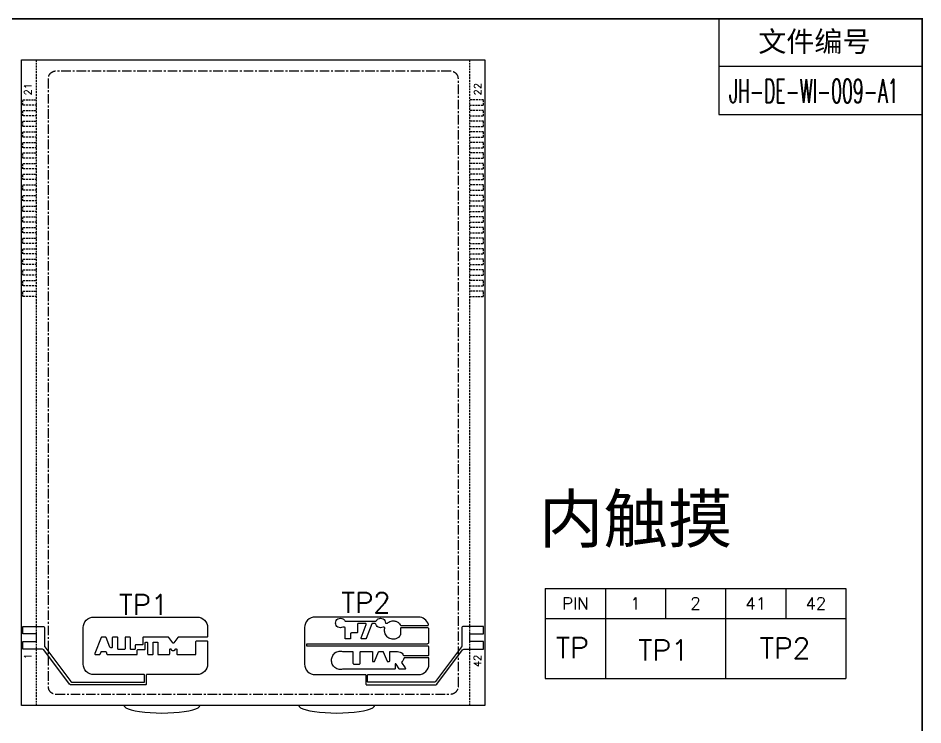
# Model space of a CAD drawing. Header units: millimetres. Extents: x 426 to 1899, y -1707 to -647.
# Drawn here: x 811.4 to 930.5, y -860.4 to -767.3 of the extents above; entities that cross this region are included whole.
import ezdxf
from ezdxf.enums import TextEntityAlignment as Align

# ---------------------------------------------------------------- set-up
doc = ezdxf.new("R2010")
doc.units = ezdxf.units.MM
doc.linetypes.add('CENTER', pattern=[2, 1.25, -0.25, 0.25, -0.25])
doc.linetypes.add('HIDDEN', pattern=[0.375, 0.25, -0.125])
for name, color, linetype in [('DL', 11, 'Continuous'), ('SPEC', 2, 'Continuous'), ('触摸键', 6, 'Continuous')]:
    doc.layers.add(name, color=color, linetype=linetype)
doc.styles.add('ROMANS', font='ROMANS.shx', dxfattribs={"bigfont": 'AllInOneBig.shx'})
doc.styles.add('SSSoft_Log', font='Romans', dxfattribs={"bigfont": 'AllInOneBig.shx'})
doc.styles.add('style2', font='simhei_0.ttf', dxfattribs={"height": 5})
doc.styles.add('样式 1', font='simhei_0.ttf')

msp = doc.modelspace()

# ---------------------------------------------------------------- linework, layer by layer
for p, q in [((880.815, -842.412), (920.373, -842.412)), ((880.815, -842.412), (880.815, -854.279)), ((888.727, -842.412), (888.727, -854.279)), ((896.638, -842.412), (896.638, -846.367)), ((904.55, -842.412), (904.55, -854.279)), ((912.461, -842.412), (912.461, -846.367)), ((920.373, -842.412), (920.373, -854.279)), ((880.815, -846.367), (920.373, -846.367)), ((880.815, -854.279), (920.373, -854.279))]:
    msp.add_line(p, q)
msp.add_lwpolyline([(872.878, -772.819), (872.878, -857.819), (811.878, -857.819), (811.878, -772.819)], close=True)
at = {"linetype": 'HIDDEN'}
for points in [[(813.878, -857.819), (813.878, -772.819)], [(870.878, -857.819), (870.878, -772.819)], [(813.878, -778.778), (812.078, -778.778), (812.078, -778.078), (813.878, -778.078)], [(870.878, -778.778), (872.678, -778.778), (872.678, -778.078), (870.878, -778.078)], [(813.878, -780.178), (812.078, -780.178), (812.078, -779.478), (813.878, -779.478)], [(870.878, -780.178), (872.678, -780.178), (872.678, -779.478), (870.878, -779.478)], [(813.878, -781.578), (812.078, -781.578), (812.078, -780.878), (813.878, -780.878)], [(870.878, -781.578), (872.678, -781.578), (872.678, -780.878), (870.878, -780.878)], [(813.878, -782.978), (812.078, -782.978), (812.078, -782.278), (813.878, -782.278)], [(870.878, -782.978), (872.678, -782.978), (872.678, -782.278), (870.878, -782.278)], [(813.878, -784.378), (812.078, -784.378), (812.078, -783.678), (813.878, -783.678)], [(870.878, -784.378), (872.678, -784.378), (872.678, -783.678), (870.878, -783.678)], [(813.878, -785.778), (812.078, -785.778), (812.078, -785.078), (813.878, -785.078)], [(870.878, -785.778), (872.678, -785.778), (872.678, -785.078), (870.878, -785.078)], [(813.878, -787.178), (812.078, -787.178), (812.078, -786.478), (813.878, -786.478)], [(870.878, -787.178), (872.678, -787.178), (872.678, -786.478), (870.878, -786.478)], [(813.878, -788.578), (812.078, -788.578), (812.078, -787.878), (813.878, -787.878)], [(870.878, -788.578), (872.678, -788.578), (872.678, -787.878), (870.878, -787.878)], [(813.878, -789.978), (812.078, -789.978), (812.078, -789.278), (813.878, -789.278)], [(870.878, -789.978), (872.678, -789.978), (872.678, -789.278), (870.878, -789.278)], [(813.878, -791.378), (812.078, -791.378), (812.078, -790.678), (813.878, -790.678)], [(870.878, -791.378), (872.678, -791.378), (872.678, -790.678), (870.878, -790.678)], [(813.878, -792.778), (812.078, -792.778), (812.078, -792.078), (813.878, -792.078)], [(870.878, -792.778), (872.678, -792.778), (872.678, -792.078), (870.878, -792.078)], [(813.878, -794.178), (812.078, -794.178), (812.078, -793.478), (813.878, -793.478)], [(870.878, -794.178), (872.678, -794.178), (872.678, -793.478), (870.878, -793.478)], [(813.878, -795.578), (812.078, -795.578), (812.078, -794.878), (813.878, -794.878)], [(870.878, -795.578), (872.678, -795.578), (872.678, -794.878), (870.878, -794.878)], [(813.878, -796.978), (812.078, -796.978), (812.078, -796.278), (813.878, -796.278)], [(870.878, -796.978), (872.678, -796.978), (872.678, -796.278), (870.878, -796.278)], [(813.878, -798.378), (812.078, -798.378), (812.078, -797.678), (813.878, -797.678)], [(870.878, -798.378), (872.678, -798.378), (872.678, -797.678), (870.878, -797.678)], [(813.878, -799.778), (812.078, -799.778), (812.078, -799.078), (813.878, -799.078)], [(870.878, -799.778), (872.678, -799.778), (872.678, -799.078), (870.878, -799.078)], [(813.878, -801.178), (812.078, -801.178), (812.078, -800.478), (813.878, -800.478)], [(870.878, -801.178), (872.678, -801.178), (872.678, -800.478), (870.878, -800.478)], [(813.878, -802.578), (812.078, -802.578), (812.078, -801.878), (813.878, -801.878)], [(870.878, -802.578), (872.678, -802.578), (872.678, -801.878), (870.878, -801.878)], [(813.878, -803.978), (812.078, -803.978), (812.078, -803.278), (813.878, -803.278)], [(870.878, -803.978), (872.678, -803.978), (872.678, -803.278), (870.878, -803.278)], [(813.878, -848.415), (812.078, -848.415), (812.078, -847.415), (813.878, -847.415)], [(870.878, -848.415), (872.678, -848.415), (872.678, -847.415), (870.878, -847.415)], [(813.878, -850.415), (812.078, -850.415), (812.078, -849.415), (813.878, -849.415)], [(870.878, -850.415), (872.678, -850.415), (872.678, -849.415), (870.878, -849.415)]]:
    msp.add_lwpolyline(points, dxfattribs=at)
at = {"linetype": 'CENTER'}
for points in [[(869.378, -855.319), (869.378, -775.319, 0.4142136), (868.378, -774.319), (816.378, -774.319, 0.4142136), (815.378, -775.319), (815.378, -855.319, 0.4142136), (816.378, -856.319), (868.378, -856.319, 0.4142136)], [(868.378, -774.319), (816.378, -774.319, 0.4142136), (815.378, -775.319), (815.378, -855.319, 0.4142136), (816.378, -856.319), (868.378, -856.319, 0.4142136), (869.378, -855.319), (869.378, -775.319, 0.4142136)]]:
    msp.add_lwpolyline(points, format="xyb", close=True, dxfattribs=at)
for points in [[(825.378, -857.819), (825.44, -857.975), (825.623, -858.128), (825.923, -858.273), (826.333, -858.406), (826.843, -858.526), (827.439, -858.628), (828.108, -858.71), (828.833, -858.77), (829.596, -858.806), (830.378, -858.819), (831.161, -858.806), (831.923, -858.77), (832.648, -858.71), (833.317, -858.628), (833.914, -858.526), (834.423, -858.406), (834.833, -858.273), (835.134, -858.128), (835.317, -857.975), (835.378, -857.819)], [(848.378, -857.819), (848.44, -857.975), (848.623, -858.128), (848.923, -858.273), (849.333, -858.406), (849.843, -858.526), (850.439, -858.628), (851.108, -858.71), (851.833, -858.77), (852.596, -858.806), (853.378, -858.819), (854.161, -858.806), (854.923, -858.77), (855.648, -858.71), (856.317, -858.628), (856.914, -858.526), (857.423, -858.406), (857.833, -858.273), (858.134, -858.128), (858.317, -857.975), (858.378, -857.819)]]:
    msp.add_lwpolyline(points)
at = {"layer": 'SPEC'}
for p, q in [((930.408, -773.705), (903.64, -773.705)), ((903.64, -779.991), (930.408, -779.991))]:
    msp.add_line(p, q, dxfattribs=at)
at = {"layer": 'SPEC', "lineweight": 30, "const_width": 0.209}
msp.add_lwpolyline([(720.233, -923.992), (720.233, -767.419), (930.408, -767.419), (930.408, -923.992)], close=True, dxfattribs=at)
at = {"layer": 'SPEC'}
msp.add_lwpolyline([(903.64, -767.419), (903.64, -773.705), (903.64, -779.991)], dxfattribs=at)
at = {"layer": '触摸键'}
for points in [[(822.372, -848.884), (821.542, -850.986, 0.5291891), (821.635, -851.123), (822.158, -851.123, 0.3148556), (822.251, -851.057), (822.356, -850.772, -0.3148556), (822.45, -850.706), (822.925, -850.706, -0.3117929), (823.018, -850.771), (823.127, -851.059, 0.3117929), (823.221, -851.123), (827.019, -851.123, 0.4142136), (827.119, -851.023), (827.119, -850.564, -0.4142136), (827.219, -850.464), (828.059, -850.464, 0.4142136), (828.159, -850.364), (828.159, -849.586, -0.4142136), (828.259, -849.486), (828.388, -849.486, -0.4142136), (828.488, -849.586), (828.488, -851.023, 0.4142136), (828.588, -851.123), (829.108, -851.123, 0.4142136), (829.208, -851.023), (829.208, -849.486), (829.81, -849.486), (829.81, -851.023, 0.4142136), (829.91, -851.123), (831.289, -851.123, 0.4142136), (831.389, -851.023), (831.389, -850.471, -0.7329352), (831.571, -850.414), (831.647, -850.523, 0.244495), (831.729, -850.566), (831.995, -850.566, 0.2449447), (832.077, -850.523), (832.148, -850.422, -0.7335876), (832.329, -850.479), (832.329, -851.023, 0.4142136), (832.429, -851.123), (834.744, -851.123, 0.4142136), (834.844, -851.023), (834.844, -849.42, -0.4142136), (834.944, -849.32), (836.278, -849.32, -0.4142136), (836.378, -849.42), (836.378, -852.372, -0.413364), (834.994, -853.758), (828.394, -853.758, 0.4142136), (828.294, -853.858), (828.294, -855.019, -0.4142136), (828.194, -855.119), (818.454, -855.119, -0.2351992), (818.214, -855), (814.812, -850.494, 0.2351992), (814.652, -850.415), (812.078, -850.415), (812.078, -849.415), (813.878, -849.415), (813.878, -848.415), (812.078, -848.415), (812.078, -847.415), (814.717, -847.415, -0.4142136), (814.917, -847.615), (814.917, -849.986, 0.1631226), (814.957, -850.106), (818.389, -854.65, 0.2351992), (818.628, -854.769), (827.994, -854.769, 0.4142136), (828.094, -854.669), (828.094, -853.858, 0.4142136), (827.994, -853.758), (821.399, -853.758, -0.4150498), (820.01, -852.368), (820.01, -847.575, -0.4150498), (821.399, -846.186), (834.989, -846.186, -0.4150679), (836.378, -847.575), (836.378, -848.72, -0.4142136), (836.278, -848.82), (832.532, -848.82, 0.2488825), (832.449, -848.864), (831.951, -849.6, -0.5293917), (831.786, -849.6), (831.283, -848.864, 0.247853), (831.201, -848.82), (827.969, -848.82, 0.4142136), (827.869, -848.92), (827.869, -849.741, -0.4142136), (827.769, -849.841), (826.945, -849.841, 0.4142136), (826.845, -849.941), (826.845, -850.355, -0.4142136), (826.745, -850.455), (826.315, -850.455, -0.4142136), (826.215, -850.355), (826.215, -848.92, 0.4142136), (826.115, -848.82), (825.613, -848.82, 0.4142136), (825.513, -848.92), (825.513, -850.355, -0.4142136), (825.413, -850.455), (824.663, -850.455, -0.4142136), (824.563, -850.355), (824.563, -848.92, 0.4142136), (824.463, -848.82), (823.941, -848.82, 0.4142136), (823.841, -848.92), (823.841, -850.129, -0.4142136), (823.741, -850.229), (823.624, -850.229, -0.3053028), (823.532, -850.167), (823.011, -848.883, 0.3053028), (822.918, -848.82), (822.465, -848.82, 0.3078827)], [(865.443, -847.158, 0.328232), (864.117, -846.186), (850.526, -846.186, 0.4150436), (849.137, -847.575), (849.137, -852.369, 0.4150466), (850.526, -853.758), (857.121, -853.758, -0.4142136), (857.221, -853.858), (857.221, -855.019, 0.4142136), (857.321, -855.119), (866.303, -855.119, 0.2351992), (866.542, -855), (869.945, -850.494, -0.2351992), (870.105, -850.415), (872.678, -850.415), (872.678, -849.415), (870.878, -849.415), (870.878, -848.415), (872.678, -848.415), (872.678, -847.415), (870.04, -847.415, 0.4142136), (869.84, -847.615), (869.84, -849.986, -0.1631226), (869.799, -850.106), (866.368, -854.65, -0.2351992), (866.129, -854.769), (857.521, -854.769, -0.4142136), (857.421, -854.669), (857.421, -853.858, -0.4142136), (857.521, -853.758), (864.117, -853.758, 0.4150498), (865.506, -852.368), (865.506, -851.638, 0.4142136), (865.406, -851.538), (862.296, -851.538, 0.3798776), (862.197, -851.626, -0.1082786), (862.09, -851.935, -0.0952031), (861.888, -852.148), (862.4, -852.886, -0.6069916), (862.317, -853.043), (861.688, -853.04, -0.2514566), (861.605, -852.995), (861.201, -852.379, 0.2527643), (861.118, -852.334), (861.079, -852.334), (861.079, -852.943, -0.4142136), (860.979, -853.043), (854.14, -853.043, -0.0680248), (853.844, -853.08, -0.1330788), (853.267, -852.93, -0.1391653), (852.85, -852.501, -0.1067747), (852.703, -852.002, -0.0441047), (852.705, -851.725, -0.1041587), (852.85, -851.248, -0.1388178), (853.267, -850.821, -0.1325659), (853.844, -850.671, -0.0718524), (854.152, -850.711), (855.41, -850.711, -0.4142136), (855.51, -850.811), (855.51, -852.268, 0.4142136), (855.61, -852.368), (856.356, -852.368, 0.4142136), (856.456, -852.268), (856.456, -850.811, -0.4142136), (856.556, -850.711), (857.996, -850.711, -0.4142136), (858.096, -850.811), (858.096, -852.039), (858.362, -852.039), (858.861, -850.774, -0.3079058), (858.954, -850.711), (859.412, -850.711, -0.3053287), (859.505, -850.773), (859.993, -851.977, 0.3053287), (860.086, -852.039), (860.251, -852.039, 0.4142136), (860.351, -851.939), (860.351, -850.811, -0.4142136), (860.451, -850.711), (861.231, -850.711, -0.0190064), (861.349, -850.715, -0.0858952), (861.73, -850.806, -0.1810596), (862.131, -851.182, 0.2854172), (862.22, -851.238), (865.406, -851.238, 0.4142136), (865.506, -851.138), (865.506, -850.132, 0.4142136), (865.406, -850.032), (849.451, -850.032), (849.451, -849.692), (865.306, -849.692, 0.4142136), (865.506, -849.492), (865.506, -847.788, 0.4142136), (865.306, -847.588), (861.875, -847.588, 0.4142136), (861.775, -847.688), (861.775, -848.362, -0.1628976), (861.553, -848.814, -0.1041237), (861.233, -849.025, -0.0970859), (860.816, -849.102, -0.1330788), (860.239, -848.952, -0.1391653), (859.822, -848.524, -0.1067747), (859.676, -848.024, -0.0441047), (859.678, -847.748, -0.024158), (859.693, -847.632, 0.4689885), (859.595, -847.514), (859.478, -847.514, -0.1314756), (859.153, -847.596, -0.1313878), (858.833, -847.514, -0.1332224), (858.601, -847.287, -0.0767851), (858.532, -847.111, 0.3500507), (858.434, -847.033), (858.069, -847.033, 0.3127969), (857.975, -847.098), (857.263, -849, -0.3127969), (857.169, -849.065), (856.681, -849.065, -0.5234634), (856.587, -848.93), (857.247, -847.168, 0.5234634), (857.153, -847.033), (856.21, -847.033, 0.4142136), (856.11, -847.133), (856.11, -848.179, -0.4142136), (856.01, -848.279), (855.298, -848.279, 0.4142136), (855.198, -848.379), (855.198, -848.965, -0.4142136), (855.098, -849.065), (854.57, -849.065, -0.4142136), (854.47, -848.965), (854.47, -847.614, 0.4142136), (854.37, -847.514), (854.18, -847.514, -0.1314756), (853.855, -847.596, -0.1313878), (853.535, -847.514, -0.1332224), (853.303, -847.287, -0.1358524), (853.218, -846.968, -0.1338027), (853.303, -846.646, -0.1358394), (853.535, -846.416, -0.1305321), (853.855, -846.333, -0.1330022), (854.18, -846.416, -0.1526612), (854.425, -846.677, 0.2877515), (854.515, -846.733), (858.494, -846.733, 0.2847096), (858.584, -846.678, -0.1506587), (858.833, -846.416, -0.1305321), (859.153, -846.333, -0.1330022), (859.478, -846.416, -0.1381845), (859.707, -846.647, -0.1291751), (859.788, -846.968), (860.065, -846.968, -0.0489492), (860.24, -846.843, -0.1325659), (860.816, -846.693, -0.0986507), (861.233, -846.77, -0.1055779), (861.553, -846.982, -0.0952426), (861.718, -847.227, 0.3008356), (861.81, -847.288), (865.347, -847.288, 0.5062092)]]:
    msp.add_lwpolyline(points, format="xyb", close=True, dxfattribs=at)

# ---------------------------------------------------------------- texts
at = {"style": 'ROMANS'}
for s, height, p in [('21', 0.9457, (812.734, -776.676)), ('22', 0.9457, (871.911, -776.676)), ('1', 0.946, (812.715, -851.361)), ('42', 0.9457, (871.892, -851.961))]:
    msp.add_text(s, height=height, rotation=90, dxfattribs=at).set_placement(p, align=Align.MIDDLE)
at = {"style": 'style2'}
msp.add_text('内触摸', height=6.2272, dxfattribs=at).set_placement((879.971, -836.365))
at = {"style": 'SSSoft_Log'}
for s, height, p in [('PIN', 1.5823, (884.771, -844.389)), ('1', 1.582, (892.683, -844.389)), ('2', 1.582, (900.594, -844.389)), ('41', 1.5823, (908.506, -844.389)), ('42', 1.5823, (916.417, -844.389)), ('TP', 2.7283, (884.375, -850.224)), ('TP2', 2.7283, (912.367, -850.28)), ('TP1', 2.7283, (896.372, -850.554))]:
    msp.add_text(s, height=height, dxfattribs=at).set_placement(p, align=Align.MIDDLE)
at = {"layer": 'DL', "style": 'SSSoft_Log'}
for s, p in [('TP2', (857.218, -844.295)), ('TP1', (827.949, -844.561))]:
    msp.add_text(s, height=2.6528, dxfattribs=at).set_placement(p, align=Align.MIDDLE)
at = {"layer": 'SPEC', "color": 120, "style": '样式 1'}
msp.add_text('文件编号', height=2.706, dxfattribs=at).set_placement((908.849, -771.752))
at = {"layer": 'SPEC', "color": 120, "style": 'ROMANS', "width": 0.494759}
msp.add_text('JH-DE-WI-009-A1', height=3.12, dxfattribs=at).set_placement((905.017, -778.475), (927.29, -778.475), align=Align.FIT)

doc.saveas('drawing.dxf')
